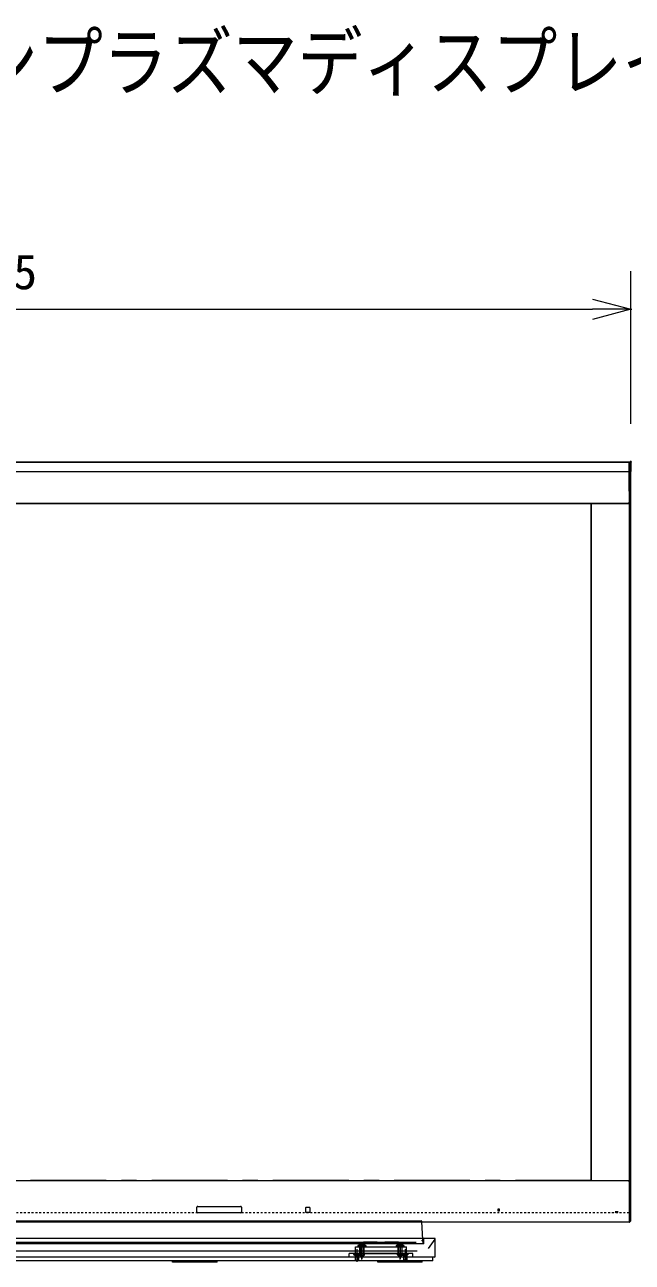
# Model space of a CAD drawing. Units: millimetres, scale not verified. Extents: x -63 to 62, y -56 to 57.
# Drawn here: x -15.8 to 16, y -8 to 56.8 of the extents above; entities that cross this region are included whole.
import ezdxf
from ezdxf.enums import TextEntityAlignment as Align

# ---------------------------------------------------------------- set-up
doc = ezdxf.new("R2010")
doc.units = ezdxf.units.MM
doc.header["$LTSCALE"] = 0.125
doc.header["$PDMODE"] = 32
doc.header["$PDSIZE"] = 0.0625
doc.linetypes.add('USER1', pattern=[0.8, 0.45, -0.05, 0.1, -0.05, 0.1, -0.05])
doc.linetypes.add('USER2', pattern=[50.8, 31.75, -6.35, 6.35, -6.35])
for name, color, linetype, lineweight in [('0-0_0', 7, 'Continuous', 9), ('0-5_GAIKEI', 1, 'Continuous', 18), ('0-6_SUNPO', 7, 'Continuous', 9)]:
    doc.layers.add(name, color=color, linetype=linetype, lineweight=lineweight)
doc.layers.add('0-2_MOJI1', color=7, linetype='Continuous')
doc.layers.add('0-4_Defpoints', color=7, linetype='Continuous')
doc.styles.add('ＭＳ ゴシック', font='')
doc.styles.get('ＭＳ ゴシック').set_extended_font_data('MS Gothic')

# ---------------------------------------------------------------- blocks, each defined once
blk = doc.blocks.new('X2')
at = {"layer": '0-0_0'}
for p, q in [((-4.444, 0.5), (-4.035, 0.5)), ((-4.369, 1), (-3.832, 1)), ((-4.148, 0), (-3.125, 0)), ((-4, 0.905), (-4, 1.253)), ((-4, 0.088), (-4, 0.46)), ((-4, -0.267), (-4, 0.068)), ((-3.5, 1), (-3.5, 1.29)), ((-3.5, 1), (-2.966, 1)), ((-3.5, -0.159), (-3.5, 0.261)), ((-3.28, 0.5), (-2.902, 0.5)), ((-3, 0.332), (-3, 1.044)), ((-4.517, -0.5), (-4.132, -0.5)), ((-4.5, -0.769), (-4.5, -0.41)), ((-4.382, -1), (-3.703, -1)), ((-4, -1.248), (-4, -0.876)), ((-3.553, -1), (-2.923, -1)), ((-3.5, -1.292), (-3.5, -0.992)), ((-3.169, -0.5), (-2.792, -0.5)), ((-3, -1.085), (-3, -0.09))]:
    blk.add_line(p, q, dxfattribs=at)
blk = doc.blocks.new('X1')
at = {"layer": '0-0_0'}
for p, q in [((-2.313, 0), (-2.131, 0)), ((-2.307, 0.5), (-1.974, 0.5)), ((-2.301, 1), (-0.905, 1)), ((-2, 0.024), (-2, 1.248)), ((-1.591, 0), (-0.969, 0)), ((-1.5, 0.952), (-1.5, 1.248)), ((-1.5, -0.034), (-1.5, 0.311)), ((-1, 0.952), (-1, 1.248)), ((-1, -0.956), (-1, 0.039)), ((-2.327, -1), (-1.038, -1)), ((-2, -1.268), (-2, -0.967)), ((-1.5, -1.249), (-1.5, -0.923)), ((-1.215, -0.5), (-0.829, -0.5))]:
    blk.add_line(p, q, dxfattribs=at)
blk = doc.blocks.new('_OPEN30')
at = {"layer": '0-0_0'}
blk.add_line((0, 0), (-1, 0), dxfattribs=at)
blk.add_lwpolyline([(-1, 0.26795), (0, 0), (-1, -0.26795)], dxfattribs=at)
blk = doc.blocks.new('D8')
at = {"layer": '0-4_Defpoints'}
for p in [(9.3986, 44.2339), (-57.768, 36.2339), (9.3986, 36.2339)]:
    blk.add_point(p, dxfattribs=at)
at = {"layer": '0-6_SUNPO'}
for p, q in [((-57.768, 38.2339), (-57.768, 46.2339)), ((9.3986, 38.2339), (9.3986, 46.2339)), ((-55.768, 44.2339), (7.3986, 44.2339))]:
    blk.add_line(p, q, dxfattribs=at)
at = {"layer": '0-6_SUNPO', "xscale": 2, "yscale": 2, "rotation": 180}
blk.add_blockref('_OPEN30', (-57.768, 44.2339), dxfattribs=at)
at = {"layer": '0-6_SUNPO', "xscale": 2, "yscale": 2}
blk.add_blockref('_OPEN30', (9.3986, 44.2339), dxfattribs=at)
at = {"layer": '0-6_SUNPO', "style": 'ＭＳ ゴシック'}
blk.add_text('2015', height=1.833, dxfattribs=at).set_placement((-26.6847, 44.7339), align=Align.BOTTOM_LEFT)

msp = doc.modelspace()

# ---------------------------------------------------------------- linework, layer by layer
at = {"layer": '0-5_GAIKEI', "color": 7}
for p, q in [((-51.135, 33.8944), (15.865, 33.8944)), ((15.865, 33.891), (15.8775, 33.891)), ((15.9454, 33.8273), (15.8849, 33.8878)), ((15.9483, 33.8202), (15.9483, 33.8112)), ((15.9483, 33.8112), (15.9483, 33.391)), ((15.9483, -5.4356), (15.9483, 33.391)), ((15.9483, -5.8558), (15.9483, -5.4356)), ((15.865, -5.939), (-51.135, -5.939)), ((15.865, -5.9356), (15.8775, -5.9356)), ((15.8846, -5.9327), (15.8849, -5.9324)), ((15.9454, -5.8719), (15.8849, -5.9324)), ((15.9483, -5.8648), (15.9483, -5.8558))]:
    msp.add_line(p, q, dxfattribs=at)
at = {"layer": '0-5_GAIKEI'}
for p, q in [((-51.135, 33.8771), (15.865, 33.8771)), ((15.865, 33.8771), (15.865, 33.8944)), ((15.865, 33.3944), (15.865, 33.8771)), ((15.8775, 33.8738), (15.865, 33.8738)), ((15.8775, 33.891), (15.8778, 33.8906)), ((15.8775, 33.8738), (15.8778, 33.8785)), ((15.8794, 33.8737), (15.8775, 33.8738)), ((15.8775, 33.391), (15.8775, 33.8738)), ((15.8783, 33.8893), (15.8778, 33.8906)), ((15.8778, 33.8785), (15.8782, 33.8813)), ((15.8791, 33.8782), (15.8778, 33.8785)), ((15.8782, 33.8813), (15.8785, 33.8846)), ((15.8785, 33.8874), (15.8783, 33.8893)), ((15.8785, 33.8846), (15.8785, 33.8874)), ((15.8804, 33.8779), (15.8791, 33.8782)), ((15.8813, 33.8734), (15.8794, 33.8737)), ((15.8817, 33.8775), (15.8804, 33.8779)), ((15.883, 33.873), (15.8813, 33.8734)), ((15.8828, 33.877), (15.8817, 33.8775)), ((15.8839, 33.8763), (15.8828, 33.877)), ((15.8846, 33.8724), (15.883, 33.873)), ((15.8849, 33.8878), (15.8839, 33.8886)), ((15.8849, 33.8757), (15.8839, 33.8763)), ((15.8846, 33.8881), (15.8849, 33.8878)), ((15.8849, 33.8757), (15.8846, 33.8724)), ((15.8849, 33.8878), (15.8857, 33.8864)), ((15.8855, 33.8784), (15.8849, 33.8757)), ((15.8982, 33.8622), (15.8849, 33.8757)), ((15.886, 33.8817), (15.8855, 33.8784)), ((15.8857, 33.8864), (15.8861, 33.8844)), ((15.8861, 33.8844), (15.886, 33.8817)), ((15.9115, 33.8487), (15.8982, 33.8622)), ((15.9284, 33.8316), (15.9115, 33.8487)), ((15.9454, 33.8144), (15.9284, 33.8316)), ((15.9458, 33.8256), (15.9454, 33.8273)), ((15.9454, 33.8144), (15.9456, 33.8165)), ((15.9466, 33.8137), (15.9454, 33.8144)), ((15.9456, 33.8165), (15.9459, 33.8217)), ((15.9459, 33.8217), (15.9458, 33.8256)), ((15.9475, 33.8129), (15.9466, 33.8137)), ((15.9481, 33.8121), (15.9475, 33.8129)), ((15.9483, 33.8112), (15.9481, 33.8121)), ((-51.135, 33.3944), (15.865, 33.3944)), ((15.8775, 33.391), (15.865, 33.391)), ((15.865, 33.391), (15.865, 31.7777)), ((15.8775, -5.4356), (15.8775, 33.391)), ((15.8846, -5.4356), (15.8846, 33.391)), ((15.9454, 33.391), (15.8846, 33.391)), ((15.9483, 33.391), (15.9454, 33.391)), ((-51.1125, 31.7277), (15.8424, 31.7277)), ((-51.0684, 31.711), (15.7983, 31.711)), ((13.875, -3.7556), (13.875, 31.711)), ((13.8916, -3.7556), (13.8916, 31.711)), ((15.8349, 31.722), (15.8373, 31.7236)), ((15.8373, 31.7236), (15.8424, 31.7277)), ((15.8424, -3.7723), (-51.1125, -3.7723)), ((-51.0684, -3.7556), (15.7983, -3.7556)), ((15.8374, -3.7683), (15.8364, -3.7676)), ((15.8424, -3.7723), (15.8374, -3.7683)), ((15.865, -3.8223), (15.865, -5.439)), ((-6.7784, -5.3856), (-6.7784, -5.1523)), ((-6.7284, -5.1023), (-4.495, -5.1023)), ((-4.445, -5.1523), (-4.445, -5.3856)), ((-0.8667, -5.1706), (-1.07, -5.1706)), ((-4.495, -5.4356), (-6.7284, -5.4356)), ((-1.0867, -5.1873), (-1.0867, -5.3906)), ((-1.07, -5.4073), (-0.8667, -5.4073)), ((-0.85, -5.3906), (-0.85, -5.1873)), ((8.9916, -5.329), (9.0716, -5.329)), ((9.0716, -5.329), (9.0716, -5.249)), ((15.8775, -5.4356), (15.865, -5.4356)), ((15.8846, -5.917), (15.8846, -5.4356)), ((15.9483, -5.4356), (15.9454, -5.4356)), ((15.865, -5.9217), (-51.135, -5.9217)), ((-40.2459, -5.8621), (4.9759, -5.8621)), ((5.0597, -6.8586), (5.0092, -5.8937)), ((15.865, -5.9356), (15.865, -5.939)), ((15.8794, -5.9183), (15.8775, -5.9184)), ((15.8775, -5.9184), (15.8778, -5.9231)), ((15.8775, -5.9356), (15.8778, -5.9352)), ((15.8791, -5.9228), (15.8778, -5.9231)), ((15.8778, -5.9231), (15.8782, -5.9259)), ((15.8783, -5.9339), (15.8778, -5.9352)), ((15.8782, -5.9259), (15.8785, -5.9292)), ((15.8785, -5.932), (15.8783, -5.9339)), ((15.8785, -5.9292), (15.8785, -5.932)), ((15.8804, -5.9225), (15.8791, -5.9228)), ((15.8813, -5.918), (15.8794, -5.9183)), ((15.8817, -5.9221), (15.8804, -5.9225)), ((15.883, -5.9176), (15.8813, -5.918)), ((15.8828, -5.9216), (15.8817, -5.9221)), ((15.8839, -5.921), (15.8828, -5.9216)), ((15.8846, -5.917), (15.883, -5.9176)), ((15.8849, -5.9203), (15.8839, -5.921)), ((15.8849, -5.9203), (15.8846, -5.917)), ((15.8982, -5.9068), (15.8849, -5.9203)), ((15.8855, -5.923), (15.8849, -5.9203)), ((15.8849, -5.9324), (15.8857, -5.9311)), ((15.886, -5.9263), (15.8855, -5.923)), ((15.8857, -5.9311), (15.8861, -5.929)), ((15.8861, -5.929), (15.886, -5.9263)), ((15.9115, -5.8933), (15.8982, -5.9068)), ((15.9284, -5.8762), (15.9115, -5.8933)), ((15.9454, -5.859), (15.9284, -5.8762)), ((15.9466, -5.8583), (15.9454, -5.859)), ((15.9475, -5.8575), (15.9466, -5.8583)), ((15.9481, -5.8567), (15.9475, -5.8575)), ((15.9483, -5.8558), (15.9481, -5.8567)), ((5.0555, -6.7774), (-17.635, -6.7774)), ((4.7005, -7.0005), (-17.635, -7.0005)), ((5.1037, -7.0621), (-17.635, -7.0621)), ((1.865, -6.9858), (1.865, -7.8591)), ((1.865, -6.9858), (1.865, -7.8591)), ((1.9516, -6.9633), (2.665, -6.9633)), ((3.065, -6.9633), (3.7783, -6.9633)), ((3.865, -6.9858), (3.865, -7.8591)), ((3.865, -6.9858), (3.865, -7.8591)), ((5.673, -6.7774), (5.0555, -6.7774)), ((5.0704, -7.0621), (5.0597, -6.8586)), ((5.1037, -7.0621), (5.1037, -6.8019)), ((5.6791, -6.8156), (5.3314, -7.3031)), ((5.7063, -7.73), (5.7063, -6.8108)), ((4.7533, -7.4443), (-17.635, -7.4443)), ((5.673, -7.7633), (-17.635, -7.7633)), ((1.1983, -7.7633), (1.1983, -7.5633)), ((4.5316, -7.5633), (1.1983, -7.5633)), ((1.4233, -7.5633), (1.4233, -7.5967)), ((1.4233, -7.5967), (1.7733, -7.5967)), ((1.5066, -7.68), (1.4233, -7.5967)), ((1.765, -7.5949), (1.4316, -7.5949)), ((1.765, -7.6049), (1.4316, -7.6049)), ((1.5066, -7.68), (1.69, -7.68)), ((1.5066, -7.68), (1.5066, -7.7633)), ((1.515, -7.7502), (1.6816, -7.7502)), ((1.673, -7.6969), (1.5236, -7.6969)), ((1.5294, -7.7502), (1.5236, -7.6969)), ((1.5294, -7.9282), (1.5294, -7.7502)), ((1.5983, -7.3397), (1.5983, -8.0116)), ((1.5983, -7.4079), (1.5983, -7.8824)), ((2.0716, -7.1467), (1.6583, -7.1467)), ((1.6583, -7.1467), (1.6583, -7.23)), ((2.0716, -7.23), (1.6583, -7.23)), ((1.6672, -7.7502), (1.673, -7.6969)), ((1.6672, -7.9282), (1.6672, -7.7502)), ((1.69, -7.68), (1.7733, -7.5967)), ((1.69, -7.68), (1.69, -7.7633)), ((1.7316, -7.6467), (1.7316, -7.5633)), ((1.7483, -7.6633), (1.9816, -7.6633)), ((1.7616, -7.5633), (1.7616, -7.23)), ((1.765, -7.23), (1.765, -7.43)), ((1.765, -7.23), (1.765, -7.6967)), ((1.7733, -7.23), (1.7733, -7.43)), ((1.7733, -7.23), (1.7733, -7.6967)), ((1.7733, -7.5633), (1.7733, -7.5967)), ((1.865, -7.6255), (1.865, -7.1478)), ((1.865, -7.8861), (1.865, -7.3869)), ((1.9566, -7.23), (1.9566, -7.43)), ((1.9566, -7.23), (1.9566, -7.6967)), ((1.965, -7.23), (1.965, -7.43)), ((1.9683, -7.5633), (1.9683, -7.23)), ((1.9983, -7.6467), (1.9983, -7.5633)), ((2.0716, -7.1467), (2.0716, -7.23)), ((2.4483, -7.5467), (3.2816, -7.5467)), ((4.0716, -7.1467), (3.6583, -7.1467)), ((3.6583, -7.1467), (3.6583, -7.23)), ((4.0716, -7.23), (3.6583, -7.23)), ((3.7316, -7.6467), (3.7316, -7.5633)), ((3.9816, -7.6633), (3.7483, -7.6633)), ((3.7616, -7.5633), (3.7616, -7.23)), ((3.765, -7.23), (3.765, -7.43)), ((3.765, -7.23), (3.765, -7.6967)), ((3.7733, -7.23), (3.7733, -7.43)), ((3.7733, -7.23), (3.7733, -7.6967)), ((3.865, -7.6255), (3.865, -7.1478)), ((3.865, -7.8861), (3.865, -7.3869)), ((3.9566, -7.23), (3.9566, -7.43)), ((3.9566, -7.23), (3.9566, -7.6967)), ((3.9566, -7.5633), (3.9566, -7.5967)), ((4.3066, -7.5967), (3.9566, -7.5967)), ((4.04, -7.68), (3.9566, -7.5967)), ((3.965, -7.23), (3.965, -7.43)), ((3.965, -7.5949), (4.2983, -7.5949)), ((3.965, -7.6049), (4.2983, -7.6049)), ((3.9683, -7.5633), (3.9683, -7.23)), ((3.9983, -7.6467), (3.9983, -7.5633)), ((4.2233, -7.68), (4.04, -7.68)), ((4.04, -7.68), (4.04, -7.7633)), ((4.215, -7.7502), (4.0483, -7.7502)), ((4.057, -7.6969), (4.2063, -7.6969)), ((4.0627, -7.7502), (4.057, -7.6969)), ((4.0627, -7.9282), (4.0627, -7.7502)), ((4.0716, -7.1467), (4.0716, -7.23)), ((4.1316, -7.3397), (4.1316, -8.0116)), ((4.1316, -7.4079), (4.1316, -7.8824)), ((4.2005, -7.7502), (4.2063, -7.6969)), ((4.2005, -7.9282), (4.2005, -7.7502)), ((4.2233, -7.68), (4.3066, -7.5967)), ((4.2233, -7.68), (4.2233, -7.7633)), ((4.3066, -7.5633), (4.3066, -7.5967)), ((4.5316, -7.7633), (4.5316, -7.5633)), ((5.5688, -7.9633), (-17.635, -7.9633)), ((-8.0517, -8.03), (-8.0517, -7.9633)), ((-5.7184, -8.03), (-8.0517, -8.03)), ((-5.7184, -8.03), (-5.7184, -7.9633)), ((1.515, -7.9282), (1.6816, -7.9282)), ((2.6983, -8.03), (2.6983, -7.9633)), ((5.0316, -8.03), (2.6983, -8.03)), ((4.215, -7.9282), (4.0483, -7.9282)), ((5.0316, -8.03), (5.0316, -7.9633))]:
    msp.add_line(p, q, dxfattribs=at)
at = {"layer": '0-5_GAIKEI', "linetype": 'USER2'}
msp.add_line((13.875, 31.711), (-49.145, 31.711), dxfattribs=at)
at = {"layer": '0-5_GAIKEI', "linetype": 'USER1'}
msp.add_line((15.865, -5.439), (-51.135, -5.439), dxfattribs=at)
at = {"layer": '0-5_GAIKEI'}
for points in [[(15.8846, 33.8724), (15.8846, 33.391), (15.8775, 33.391)], [(15.865, 32.361), (15.865, 33.391), (15.865, 33.3944)], [(15.865, -4.4056), (15.865, -5.439), (15.865, -5.9356)], [(9.0716, -5.249), (8.9916, -5.249), (8.9916, -5.329)], [(15.8775, -5.4356), (15.8775, -5.9184), (15.865, -5.9184)], [(15.9454, -5.4356), (15.8846, -5.4356), (15.8775, -5.4356)], [(5.0134, -6.9184), (5.1037, -6.8019), (5.0568, -6.8019)], [(1.4316, -7.5949), (1.4316, -7.6049), (1.5236, -7.6969)], [(1.5133, -7.5949), (1.5602, -7.6898), (1.5983, -7.71)], [(1.5236, -7.6969), (1.515, -7.7502), (1.515, -7.9282)], [(1.5316, -7.5633), (4.1983, -7.5633), (4.1983, -7.23)], [(1.5316, -7.5633), (1.5316, -7.23), (4.1983, -7.23)], [(1.6833, -7.5949), (1.6364, -7.6898), (1.5983, -7.71)], [(1.765, -7.5949), (1.765, -7.6049), (1.673, -7.6969)], [(1.673, -7.6969), (1.6816, -7.7502), (1.6816, -7.9282)], [(1.965, -7.23), (1.965, -7.6967), (1.765, -7.6967)], [(3.965, -7.23), (3.965, -7.6967), (3.765, -7.6967)], [(3.965, -7.5949), (3.965, -7.6049), (4.057, -7.6969)], [(4.0466, -7.5949), (4.0935, -7.6898), (4.1316, -7.71)], [(4.057, -7.6969), (4.0483, -7.7502), (4.0483, -7.9282)], [(4.2166, -7.5949), (4.1697, -7.6898), (4.1316, -7.71)], [(4.2983, -7.5949), (4.2983, -7.6049), (4.2063, -7.6969)], [(4.2063, -7.6969), (4.215, -7.7502), (4.215, -7.9282)], [(5.5688, -7.9633), (5.5855, -7.9467), (5.5855, -7.7633)]]:
    msp.add_lwpolyline(points, dxfattribs=at)
at = {"layer": '0-5_GAIKEI', "linetype": 'USER2'}
msp.add_lwpolyline([(13.875, 31.711), (13.875, -3.7556), (-49.145, -3.7556)], dxfattribs=at)
at = {"layer": '0-5_GAIKEI', "color": 7}
for centre, start, end in [((15.8775, 33.881), 45, 90), ((15.9383, 33.8202), 0, 45), ((15.8775, -5.9256), 270, 315), ((15.9383, -5.8648), 315, 0)]:
    msp.add_arc(centre, 0.01, start, end, dxfattribs=at)
at = {"layer": '0-5_GAIKEI'}
for centre, radius, start, end in [((15.7983, 31.7777), 0.0667, 311.40962, 0), ((15.7983, 31.7777), 0.0667, 311.40962, 0), ((15.7983, 31.7777), 0.0667, 270, 303.34885), ((15.7983, 31.7777), 0.0667, 303.34885, 311.40962), ((15.7983, -3.8223), 0.0667, 55.1639, 90), ((15.7983, -3.8223), 0.0667, 48.59038, 55.1639), ((15.7983, -3.8223), 0.0667, 0, 48.59038), ((15.7983, -3.8223), 0.0667, 0, 48.59038), ((-6.7284, -5.1523), 0.05, 90, 180), ((-4.495, -5.1523), 0.05, 0, 90), ((-1.07, -5.1873), 0.0167, 90, 180), ((-0.8667, -5.1873), 0.0167, 0, 90), ((-6.7284, -5.3856), 0.05, 180, 270), ((-4.495, -5.3856), 0.05, 270, 0), ((-1.07, -5.3906), 0.0167, 180, 270), ((-0.8667, -5.3906), 0.0167, 270, 0), ((4.9759, -5.8954), 0.0333, 3, 90), ((1.865, -7.6606), 0.5539, 68.09187, 111.90813), ((1.685, -6.9633), 0.2667, 270, 0), ((3.865, -7.6606), 0.5539, 68.09187, 111.90813), ((4.045, -6.9633), 0.2667, 180, 270), ((5.673, -6.8108), 0.0333, 0, 90), ((1.7483, -7.6467), 0.0167, 180, 270), ((1.9816, -7.6467), 0.0167, 270, 0), ((3.7483, -7.6467), 0.0167, 180, 270), ((3.9816, -7.6467), 0.0167, 270, 0), ((5.673, -7.73), 0.0333, 270, 0)]:
    msp.add_arc(centre, radius, start, end, dxfattribs=at)

# ---------------------------------------------------------------- block references
at = {"layer": '0-5_GAIKEI', "xscale": 0.03333333, "yscale": 0.03333333}
for name in ['X2', 'X1']:
    msp.add_blockref(name, (15.3085, -5.3971), dxfattribs=at)
at = {"layer": '0-6_SUNPO'}
msp.add_blockref('D8', (6.5497, -2.3475), dxfattribs=at)

# ---------------------------------------------------------------- texts
at = {"layer": '0-2_MOJI1', "style": 'ＭＳ ゴシック', "width": 0.85}
msp.add_text('ハイビジョンプラズマディスプレイ据置きスタンド付', height=2.933, dxfattribs=at).set_placement((-35.5068, 52.5037), align=Align.BOTTOM_LEFT)

doc.saveas('drawing.dxf')
